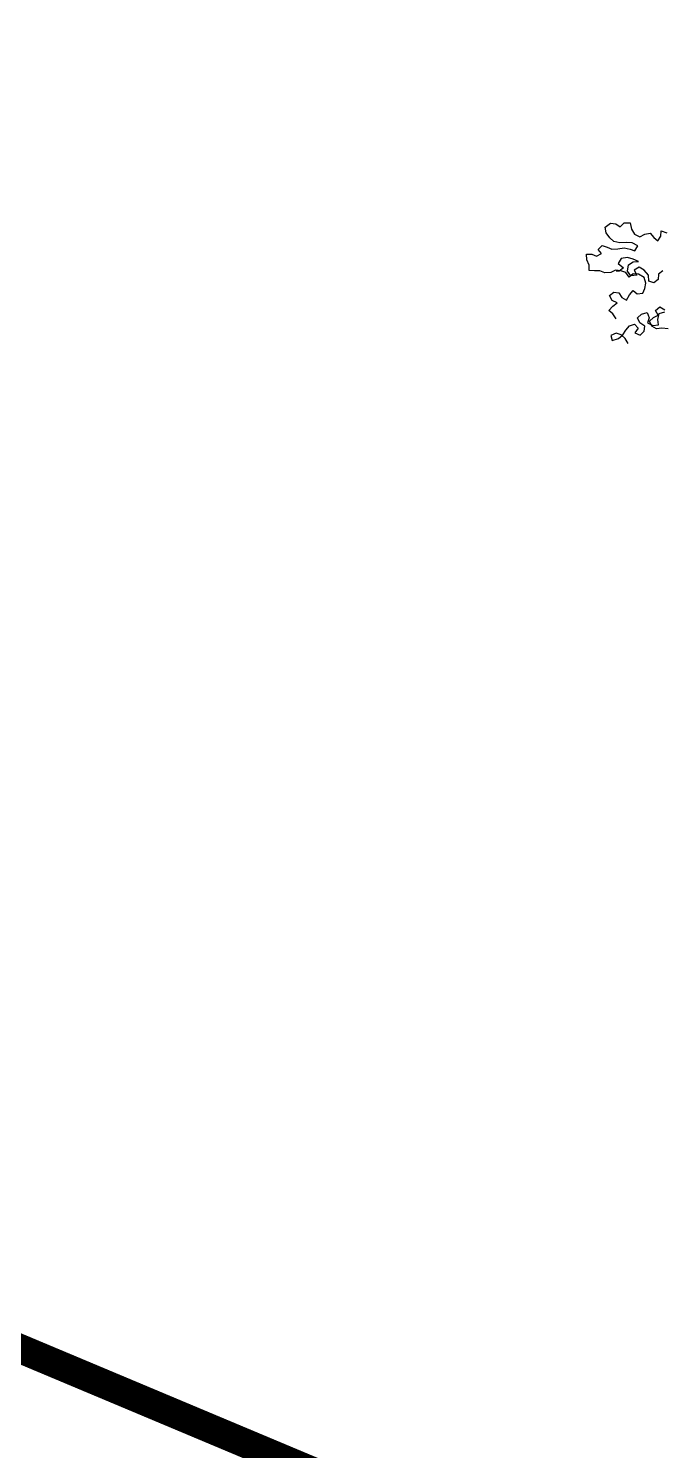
# Model space of a CAD drawing. Header units: inches. Extents: x 350994 to 353538, y 1581369 to 1583842.
# Drawn here: x 351307.505 to 351309.682, y 1582942.132 to 1582947.017 of the extents above; entities that cross this region are included whole.
import ezdxf

# ---------------------------------------------------------------- set-up
doc = ezdxf.new("R2010")
doc.units = ezdxf.units.IN
doc.header["$MEASUREMENT"] = 0
doc.linetypes.add('1', pattern=[0])
doc.linetypes.add('ACAD_ISO03W100', pattern=[30, 12, -18])
doc.layers.add('CW', color=94, linetype='1')
doc.layers.add('TREE', color=81, linetype='1')

# ---------------------------------------------------------------- blocks, each defined once
blk = doc.blocks.new('TREE_4')
at = {"color": 94}
for points in [[(-2320, 5744.7), (-2346, 5770.7), (-2374.9, 5785.2), (-2357.5, 5817), (-2337.2, 5843), (-2369, 5848.8), (-2392.1, 5874.9), (-2371.9, 5900.9), (-2340.1, 5903.7), (-2316.9, 5880.6), (-2285.1, 5871.9), (-2273.6, 5906.6), (-2259.1, 5938.4), (-2230.2, 5923.9), (-2198.4, 5935.4), (-2192.5, 5967.2), (-2195.4, 5999), (-2212.7, 6030.8), (-2250.3, 6042.4), (-2282.1, 6036.7), (-2302.4, 6010.7), (-2328.4, 6033.8), (-2360.2, 6036.8), (-2392, 6033.9), (-2418, 6013.7), (-2452.7, 6002.2), (-2484.5, 6008), (-2516.3, 5999.3), (-2548.1, 5993.6), (-2556.8, 6025.4), (-2577, 6054.3), (-2588.5, 6086.1), (-2556.7, 6094.8), (-2524.9, 6089), (-2498.9, 6112.1), (-2524.9, 6132.3), (-2507.5, 6161.2), (-2475.7, 6158.3), (-2443.9, 6152.5), (-2409.2, 6164), (-2374.5, 6178.4), (-2336.9, 6178.4), (-2305.1, 6175.5), (-2296.4, 6210.2), (-2334, 6218.9), (-2368.7, 6213.1), (-2406.3, 6201.6), (-2443.9, 6201.6), (-2472.8, 6216.1), (-2501.7, 6242.2), (-2516.1, 6274), (-2490, 6305.8), (-2458.2, 6308.6), (-2426.4, 6297), (-2409.1, 6325.9), (-2374.4, 6334.6), (-2357, 6299.9), (-2331, 6273.8), (-2296.4, 6265.1), (-2270.3, 6288.2), (-2241.4, 6302.7), (-2212.5, 6282.4), (-2183.6, 6267.9), (-2172, 6299.7), (-2177.7, 6331.5), (-2143.1, 6328.6)], [(-2214.1, 5617.1), (-2237.2, 5643.1), (-2266.1, 5657.6), (-2297.9, 5660.5), (-2326.8, 5640.3), (-2312.4, 5611.4), (-2277.7, 5631.6), (-2257.4, 5660.5), (-2245.8, 5692.3), (-2231.3, 5724.1), (-2202.4, 5741.4), (-2176.4, 5721.1), (-2188, 5689.3), (-2153.3, 5683.5), (-2135.9, 5712.4), (-2138.8, 5744.2), (-2173.5, 5755.8), (-2193.7, 5781.8), (-2176.3, 5810.7), (-2144.5, 5828.1), (-2124.3, 5799.1), (-2127.2, 5767.3), (-2092.5, 5758.6), (-2060.7, 5770.2), (-2072.2, 5802), (-2072.2, 5839.6), (-2040.4, 5856.9)], [(-1997.1, 5761.4), (-2034.7, 5755.7), (-2066.5, 5744.1), (-2098.3, 5752.8), (-2118.5, 5778.9), (-2101.1, 5807.8), (-2075.1, 5828), (-2098.2, 5851.1), (-2077.9, 5880), (-2043.3, 5868.4)], [(-2112.4, 6096.9), (-2132.7, 6070.9), (-2127, 6039.1), (-2147.2, 6013.1), (-2179, 6016), (-2190.6, 6050.7), (-2222.3, 6073.9), (-2257, 6085.5), (-2283.1, 6059.5), (-2260, 6033.4), (-2294.7, 6021.9), (-2320.7, 6045.1), (-2323.5, 6082.7), (-2300.4, 6108.7), (-2268.6, 6117.3), (-2303.2, 6123.1), (-2340.8, 6126), (-2375.5, 6111.6), (-2387.1, 6076.9), (-2349.6, 6059.6), (-2369.8, 6033.5), (-2387.2, 6027.8)]]:
    blk.add_lwpolyline(points, dxfattribs=at)

msp = doc.modelspace()

# ---------------------------------------------------------------- linework, layer by layer
at = {"layer": 'CW', "linetype": 'ACAD_ISO03W100', "lineweight": 5, "ltscale": 0.1, "const_width": 0.1, "elevation": 114.158}
msp.add_lwpolyline([(351258.5879, 1582987.836), (351286.4804, 1583085.6998), (351291.0937, 1583102.4396), (351294.3895, 1583114.2764), (351450.2587, 1583070.8753), (351507.1254, 1583054.9748), (351503.7047, 1583044.4314), (351504.8971, 1583044.0796), (351504.3314, 1583041.5103), (351502.9152, 1583037.3708), (351501.8896, 1583035.2672), (351500.7612, 1583035.4791), (351472.5598, 1582950.6741), (351449.6937, 1582882.8074), (351408.3408, 1582900.1032), (351277.3701, 1582955.1305), (351252.7286, 1582966.8544)], close=True, dxfattribs=at)

# ---------------------------------------------------------------- block references
at = {"layer": 'TREE', "lineweight": 5, "xscale": 0.0005632341247466223, "yscale": 0.0005632341529917539, "zscale": 0.0005632341444477617, "rotation": 346.4411541233163}
msp.add_blockref('TREE_4', (351310.0338, 1582942.567), dxfattribs=at)

doc.saveas('drawing.dxf')
